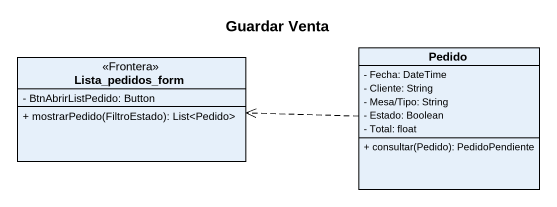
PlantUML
@startuml
title Guardar Venta
hide circle
hide empty members
skinparam classAttributeIconSize 0
class Lista_pedidos_form <<Frontera>> {
  - BtnAbrirListPedido: Button
  + mostrarPedido(FiltroEstado): List<Pedido>
}
class Pedido {
  - Fecha: DateTime
  - Cliente: String
  - Mesa/Tipo: String
  - Estado: Boolean
  - Total: float
  + consultar(Pedido): PedidoPendiente
}
Pedido .left.> Lista_pedidos_form
@enduml
